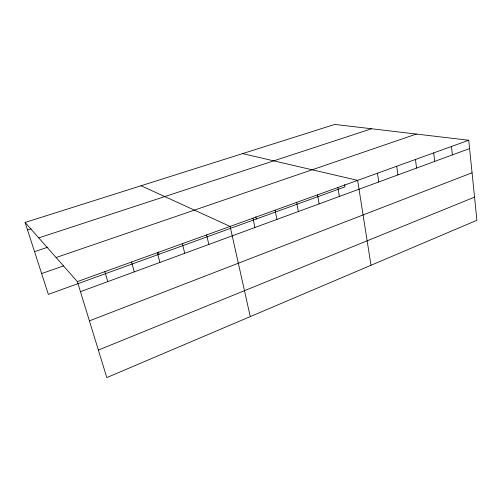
<?xml version="1.0" encoding="UTF-8"?>
<svg xmlns="http://www.w3.org/2000/svg" width="502" height="502" viewBox="0 0 502 502"><rect width="100%" height="100%" fill="white"/><g stroke="black" fill="none" stroke-linecap="round" stroke-linejoin="round"><path stroke-width="0.75" d="M98.367 350.07L474.541 197.148M89.406 320.866L472.062 172.77M80.445 291.662L469.59 148.561M77.358 281.591L468.742 140.246L476.9 220.265L106.807 377.579L77.358 281.591L25.1 222.461L334.796 124.421L468.742 140.246M41.635 273.565L63.541 265.922M56.092 257.526L416.39 134.059M34.544 251.653L47.916 247.172M38.748 237.904L371.543 128.763M27.51 229.91L31.143 228.743M242.585 153.612L357.644 180.369L370.997 265.282M141.049 185.753L230.111 226.427L250.26 316.605M25.1 222.461L48.368 294.385L345.018 186.851L344.648 184.585M104.88 271.651L107.786 281.609M131.524 262.031L134.254 271.877M158.419 252.073L159.002 254.282M157.333 252.713L159.893 262.452M182.345 243.677L184.742 253.309M206.592 234.923L208.838 244.449M252.939 218.182L254.909 227.506M255.825 216.732L256.309 219.01M275.096 210.181L276.941 219.405M296.626 202.406L298.345 211.53M317.54 194.851L319.147 203.881M337.871 187.51L339.365 196.445M377.454 173.215L378.746 181.969M396.718 166.256L397.91 174.916M415.461 159.492L416.56 168.063M433.697 152.903L434.707 161.387M451.455 146.49L452.377 154.886"/></g></svg>
